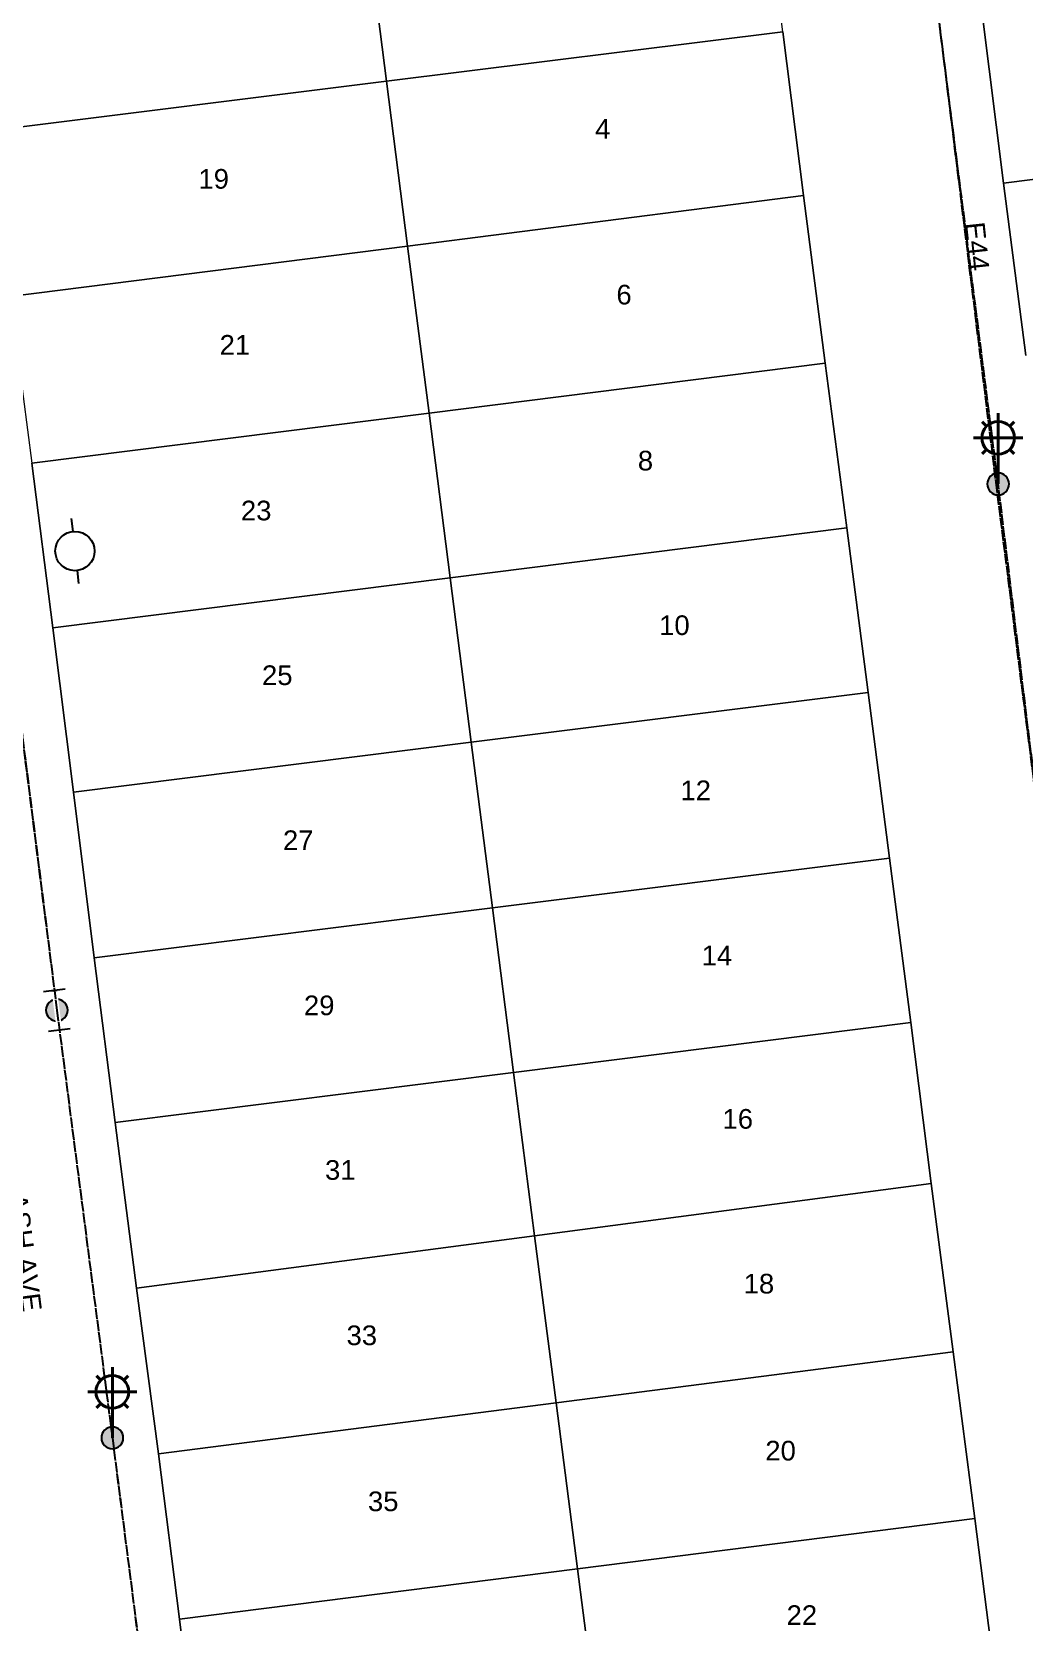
# Model space of a CAD drawing. Header units: metres. Extents: x 298156 to 298818, y 6171580 to 6172425.
# Drawn here: x 298346.6 to 298437.4, y 6171993.9 to 6172139.5 of the extents above; entities that cross this region are included whole.
import ezdxf
from ezdxf.enums import TextEntityAlignment as Align

# ---------------------------------------------------------------- set-up
doc = ezdxf.new("R2010")
doc.units = ezdxf.units.M
doc.linetypes.add('Cable Exist OH', pattern=[1, 1, 0])
doc.layers.get('0').update_dxf_attribs({"color": 6})
doc.layers.add('Cadastre Land Parcels_SP_EXT', color=9, linetype='Continuous', lineweight=5)
doc.layers.add('Cadastre Roads_SP_EXT', color=9, linetype='Continuous', lineweight=5)
for name, color, linetype in [('Equip_SP_HV_EXT', 7, 'Continuous'), ('Equip_SP_SL_EXT', 7, 'Continuous'), ('Mains_HV_EXT', 7, 'Continuous'), ('Mains_LV_EXT', 7, 'Continuous'), ('Mains_SL_EXT', 7, 'Continuous'), ('SupportsOH_SP_TR_HV_LV_SL_EXT', 7, 'Continuous')]:
    doc.layers.add(name, color=color, linetype=linetype)
doc.layers.get('0').off()
doc.styles.add('iecARIAL', font='arial.ttf', dxfattribs={"height": 2})
doc.styles.add('POLE_LABEL', font='arial.ttf')
doc.styles.get("Standard").update_dxf_attribs({"font": 'arial.ttf'})

# ---------------------------------------------------------------- blocks, each defined once
blk = doc.blocks.new('SL_LANTERN_EXT')
at = {"lineweight": 40}
for p, q in [((0, 1.97), (0, 6.47)), ((-1.46, 5.68), (-1.06, 5.28)), ((1.46, 5.68), (1.06, 5.28)), ((-2.25, 4.22), (2.25, 4.22)), ((-1.46, 2.76), (-1.06, 3.16)), ((1.46, 2.76), (1.06, 3.16)), ((0, 0), (0, 2.72))]:
    blk.add_line(p, q, dxfattribs=at)
blk.add_circle((0, 4.22), 1.5, dxfattribs=at)
at = {"style": 'iecARIAL', "flags": 8}
blk.add_attdef('ASSET_NUM', (1.5, 1.5), '', height=2.5, dxfattribs=at)
for tag, p, height, flags in [('OPERATING_VOLTAGE', (0.98, -1.65), 0.2, 9), ('CONSTRUCTED_VOLTAGE', (0.98, -0.65), 0.2, 9), ('CONTROL_TYPE', (0.98, -0.85), 0.2, 9), ('LANTERN_PURPOSE', (0.98, -1.05), 0.2, 9), ('LANTERN_TYPE', (0.98, -1.25), 0.2, 9), ('NO_PHASES', (0.98, -1.45), 0.2, 9), ('LNUMBER', (2.18, -3.25), 2.5, 8), ('ORIENTATION', (0.98, -1.85), 0.2, 9), ('OWNED_BY', (0.98, -2.05), 0.2, 9), ('STATE', (0.98, -2.25), 0.2, 9), ('USAGE', (0.98, -2.45), 0.2, 9), ('CEXIST', (0.98, -2.65), 0.2, 9), ('CNEW', (0.98, -2.85), 0.2, 9), ('CNUMBER', (0.98, -3.05), 0.2, 9), ('CREMOVE', (0.98, -3.25), 0.2, 9), ('CREPLACE', (0.98, -3.45), 0.2, 9), ('LKINGHEIGHT', (0.98, -3.65), 0.2, 9), ('LBRACKET', (0.98, -3.85), 0.2, 9), ('LBRACKETVOCAB', (0.98, -4.05), 0.2, 9), ('LCATEGORY', (0.98, -4.25), 0.2, 9), ('LCHARGE1', (0.98, -4.45), 0.2, 9), ('LCHARGE1PERCENT', (0.98, -4.65), 0.2, 9), ('LCHARGE2', (0.98, -4.85), 0.2, 9), ('LCHARGE2PERCENT', (0.98, -5.05), 0.2, 9), ('LCHARGE3', (0.98, -5.25), 0.2, 9), ('LCHARGE3PERCENT', (0.98, -5.45), 0.2, 9), ('LEXIST', (0.98, -5.65), 0.2, 9), ('LLAMP', (0.98, -5.85), 0.2, 9), ('LLAMPVOCAB', (0.98, -6.05), 0.2, 9), ('LMAST', (0.98, -6.25), 0.2, 9), ('LMASTVOCAB', (0.98, -6.45), 0.2, 9), ('LNEW', (0.98, -6.65), 0.2, 9), ('LANTNUMBER', (0.98, -6.85), 0.2, 9), ('LOUTREACH', (0.98, -7.25), 0.2, 9), ('LOUTREACHVOCAB', (0.98, -7.45), 0.2, 9), ('LRATECODE', (0.98, -7.65), 0.2, 9), ('LREMOVE', (0.98, -7.85), 0.2, 9), ('LREPLACE', (0.98, -8.05), 0.2, 9), ('LTYPE', (0.98, -8.25), 0.2, 9), ('LTYPEVOCAB', (0.98, -8.45), 0.2, 9), ('LEGEND', (0.98, -8.65), 0.2, 9), ('LOCATION', (0.98, -8.85), 0.2, 9), ('STREETNAME', (0.98, -9.25), 0.2, 9), ('SUBURB', (0.98, -9.45), 0.2, 1), ('NOTES', (0.98, -9.05), 0.2, 9)]:
    blk.add_attdef(tag, p, '', height=height, dxfattribs=dict(flags=flags))
blk = doc.blocks.new('POLE_EXT')
blk.add_hatch(color=256).paths.add_polyline_path([(-1, 0, 1), (1, 0, 1)])
blk.add_lwpolyline([(-1, 0, 1), (1, 0, 1)], format="xyb", close=True)
for tag, height, flags, p in [('pNumber', 2.5, 8, (-17.84, 2.07)), ('OWNED_BY', 0.2, 9, (1.35, -0.4)), ('SPECIAL_USE', 0.2, 9, (1.35, -0.8)), ('STATE', 0.2, 9, (1.35, -1)), ('cLV', 0.2, 9, (1.35, -1.4)), ('PARENT', 0.2, 9, (1.35, -0.6)), ('USAGE', 0.2, 9, (1.35, -1.2)), ('hDepth', 0.2, 9, (1.35, -1.6)), ('hDia', 0.2, 9, (1.35, -1.8)), ('cHV', 0.2, 9, (1.35, -2)), ('LBRACKET', 0.2, 9, (1.35, -2.2)), ('LExisting', 0.2, 9, (1.35, -2.4)), ('LANTNUMBER', 0.2, 9, (1.35, -2.6)), ('LOther', 0.2, 9, (1.35, -2.8)), ('LRemove', 0.2, 9, (1.35, -3)), ('cLinedev', 0.2, 9, (1.35, -3.4)), ('pExisting', 0.2, 9, (1.35, -3.8)), ('pFooting', 0.2, 9, (1.35, -4.4)), ('LEGEND', 0.2, 9, (1.35, -3.2)), ('LOCATION', 0.2, 9, (1.35, -3.6)), ('PFNUMBER', 0.2, 9, (1.35, -4)), ('NEWPFNUMBER', 0.2, 9, (1.35, -4.2)), ('pNew', 0.2, 9, (1.35, -4.6)), ('pRelocate', 0.2, 9, (1.35, -5)), ('pRemove', 0.2, 9, (1.35, -5.2)), ('pReplace', 0.2, 9, (1.35, -5.4)), ('pStay', 0.2, 9, (1.35, -5.6)), ('pType', 0.2, 9, (1.35, -5.8)), ('cspan', 0.2, 9, (1.35, -6)), ('STREETNAME', 0.2, 9, (1.35, -6.2)), ('SUBURB', 0.2, 9, (1.35, -6.4)), ('OPERATED_BY', 0.2, 9, (1.36, -7.01)), ('NOTES', 0.2, 9, (1.35, -6.6)), ('MAINTAINED_BY', 0.2, 9, (1.36, -6.81))]:
    blk.add_attdef(tag, text='', height=height, dxfattribs=dict(flags=flags)).set_placement(p, align=Align.MIDDLE_LEFT)
at = {"style": 'POLE_LABEL'}
for tag, height, flags, p in [('ASSET_NUM', 2.5, 8, (2, 2)), ('STRUCTURE_PLANT_NUMBER', 0.2, 9, (1.35, 0.03)), ('STREET_CODE', 0.2, 9, (1.35, -0.2))]:
    blk.add_attdef(tag, text='', height=height, dxfattribs=dict(at, flags=flags)).set_placement(p, align=Align.MIDDLE_LEFT)
at = {"flags": 1}
blk.add_attdef('Z', (1.35, -7.33), '', height=0.2, dxfattribs=at)
blk = doc.blocks.new('HV_ABS_OPEN_EXT')
for p, q in [((-3, 6.87), (-1.8, 6.87)), ((1.8, 6.87), (3, 6.87))]:
    blk.add_line(p, q)
blk.add_circle((0, 6.87), 1.8)
for tag, height, flags, p in [('ASSET_NUM', 2.5, 8, (2, 2)), ('STREET_CODE', 0.2, 9, (1.5, 0)), ('ACTUAL_STATUS', 0.2, 9, (1.5, -0.2)), ('CONSTRUCTED_VOLTAGE', 0.2, 9, (1.5, -0.4)), ('OPERATING_VOLTAGE', 0.2, 9, (1.5, -0.8)), ('ORIENTATION', 0.2, 9, (1.5, -1)), ('OWNED_BY', 0.2, 9, (1.5, -1.2)), ('STATE', 0.2, 9, (1.5, -1.4)), ('NO_PHASES', 0.2, 9, (1.5, -0.6)), ('SWITCH_TYPE', 0.2, 9, (1.5, -1.6)), ('STREETNAME', 0.2, 9, (1.5, -2.4)), ('SUBURB', 0.2, 9, (1.5, -2.6)), ('USAGE', 0.2, 9, (1.5, -1.8)), ('LEGEND', 0.2, 9, (1.5, -2)), ('LOCATION', 0.2, 9, (1.5, -2.2)), ('NOTES', 0.2, 9, (1.5, -2.8)), ('MAINTAINED_BY', 0.2, 9, (1.5, -3)), ('OPERATED_BY', 0.2, 9, (1.5, -3.2)), ('Z', 0.2, 1, (1.5, -3.6)), ('LABEL_ALIGNMENT', 0.2, 9, (1.5, -3.4))]:
    blk.add_attdef(tag, text='', height=height, dxfattribs=dict(flags=flags)).set_placement(p, align=Align.MIDDLE_LEFT)
blk = doc.blocks.new('End Shackle_EXT')
at = {"flags": 9}
for tag, p in [('STATE', (0, -1.2)), ('USAGE', (0, -1.4)), ('NOTES', (0, -1.6))]:
    blk.add_attdef(tag, text='', height=0.2, dxfattribs=at).set_placement(p, align=Align.MIDDLE_LEFT)
blk.add_wipeout([(0, 0.25), (1.81, 0.25), (1.82, -0.25), (0, -0.25)])
blk.add_line((1.81, -1), (1.81, 1))
at = {"flags": 1}
blk.add_attdef('Z', (0, 0), '', height=0.2, dxfattribs=at)
at = {"flags": 9}
for tag, p in [('CONNECTOR_TYPE', (0, 0)), ('CONSTRUCTED_VOLTAGE', (0, -0.2)), ('OPERATING_VOLTAGE', (0, -0.6)), ('ORIENTATION', (0, -0.8)), ('OWNED_BY', (0, -1)), ('NO_PHASES', (0, -0.4))]:
    blk.add_attdef(tag, text='', height=0.2, dxfattribs=at).set_placement(p, align=Align.MIDDLE_LEFT)

msp = doc.modelspace()

# ---------------------------------------------------------------- linework, layer by layer
at = {"layer": 'Cadastre Land Parcels_SP_EXT', "linetype": 'Continuous'}
for p, q in [((298415.35, 6172139.52), (298413.44, 6172154.68)), ((298379.06, 6172134.99), (298377.13, 6172149.97)), ((298377.13, 6172149.97), (298379.06, 6172134.99)), ((298433.55, 6172141.43), (298435.55, 6172125.65)), ((298415.35, 6172139.52), (298379.06, 6172134.99)), ((298379.06, 6172134.99), (298415.35, 6172139.52)), ((298417.25, 6172124.52), (298415.35, 6172139.52)), ((298379.06, 6172134.99), (298342.7, 6172130.45)), ((298342.7, 6172130.45), (298379.06, 6172134.99)), ((298380.99, 6172119.91), (298379.06, 6172134.99)), ((298379.06, 6172134.99), (298379.06, 6172134.99)), ((298379.06, 6172134.99), (298380.99, 6172119.91)), ((298379.06, 6172134.99), (298379.06, 6172134.99)), ((298435.55, 6172125.65), (298470.83, 6172130.23)), ((298470.83, 6172130.23), (298435.55, 6172125.65)), ((298435.55, 6172125.65), (298437.58, 6172109.9)), ((298380.99, 6172119.91), (298417.25, 6172124.52)), ((298417.25, 6172124.52), (298380.99, 6172119.91)), ((298417.25, 6172124.52), (298417.25, 6172124.52)), ((298419.23, 6172109.18), (298417.25, 6172124.52)), ((298380.99, 6172119.91), (298344.61, 6172115.28)), ((298344.61, 6172115.28), (298380.99, 6172119.91)), ((298382.96, 6172104.62), (298380.99, 6172119.91)), ((298380.99, 6172119.91), (298380.99, 6172119.91)), ((298380.99, 6172119.91), (298382.96, 6172104.62)), ((298344.61, 6172115.28), (298346.59, 6172100.04)), ((298419.23, 6172109.18), (298382.96, 6172104.62)), ((298382.96, 6172104.62), (298419.23, 6172109.18)), ((298421.21, 6172094.11), (298419.23, 6172109.18)), ((298419.23, 6172109.18), (298419.23, 6172109.18)), ((298346.59, 6172100.04), (298382.96, 6172104.62)), ((298382.96, 6172104.62), (298346.59, 6172100.04)), ((298382.96, 6172104.62), (298382.96, 6172104.62)), ((298384.89, 6172089.54), (298382.96, 6172104.62)), ((298382.96, 6172104.62), (298384.89, 6172089.54)), ((298346.59, 6172100.04), (298348.5, 6172084.96)), ((298384.89, 6172089.54), (298421.21, 6172094.11)), ((298421.21, 6172094.11), (298384.89, 6172089.54)), ((298423.15, 6172079.03), (298421.21, 6172094.11)), ((298348.5, 6172084.96), (298384.89, 6172089.54)), ((298384.89, 6172089.54), (298348.5, 6172084.96)), ((298384.89, 6172089.54), (298384.89, 6172089.54)), ((298386.82, 6172074.47), (298384.89, 6172089.54)), ((298384.89, 6172089.54), (298384.89, 6172089.54)), ((298384.89, 6172089.54), (298384.89, 6172089.54)), ((298384.89, 6172089.54), (298386.82, 6172074.47)), ((298348.5, 6172084.96), (298350.41, 6172069.89)), ((298423.15, 6172079.03), (298386.82, 6172074.47)), ((298386.82, 6172074.47), (298423.15, 6172079.03)), ((298425.12, 6172063.87), (298423.15, 6172079.03)), ((298386.82, 6172074.47), (298350.41, 6172069.89)), ((298350.41, 6172069.89), (298386.82, 6172074.47)), ((298388.77, 6172059.3), (298386.82, 6172074.47)), ((298386.82, 6172074.47), (298388.77, 6172059.3)), ((298386.82, 6172074.47), (298386.82, 6172074.47)), ((298350.41, 6172069.89), (298352.31, 6172054.72)), ((298388.77, 6172059.3), (298425.12, 6172063.87)), ((298425.12, 6172063.87), (298388.77, 6172059.3)), ((298427.05, 6172048.8), (298425.12, 6172063.87)), ((298388.77, 6172059.3), (298352.31, 6172054.72)), ((298352.31, 6172054.72), (298388.77, 6172059.3)), ((298390.7, 6172044.23), (298388.77, 6172059.3)), ((298388.77, 6172059.3), (298388.77, 6172059.3)), ((298388.77, 6172059.3), (298388.77, 6172059.3)), ((298388.77, 6172059.3), (298388.77, 6172059.3)), ((298388.77, 6172059.3), (298390.7, 6172044.23)), ((298352.31, 6172054.72), (298354.21, 6172039.65)), ((298427.05, 6172048.8), (298390.7, 6172044.23)), ((298390.7, 6172044.23), (298427.05, 6172048.8)), ((298428.92, 6172034.06), (298427.05, 6172048.8)), ((298427.05, 6172048.8), (298427.05, 6172048.8)), ((298354.21, 6172039.65), (298390.7, 6172044.23)), ((298390.7, 6172044.23), (298354.21, 6172039.65)), ((298390.7, 6172044.23), (298392.62, 6172029.28)), ((298392.62, 6172029.28), (298390.7, 6172044.23)), ((298354.21, 6172039.65), (298356.18, 6172024.48)), ((298428.92, 6172034.06), (298392.62, 6172029.28)), ((298392.62, 6172029.28), (298428.92, 6172034.06)), ((298430.93, 6172018.66), (298428.92, 6172034.06)), ((298428.92, 6172034.06), (298428.92, 6172034.06)), ((298392.62, 6172029.28), (298356.18, 6172024.48)), ((298356.18, 6172024.48), (298392.62, 6172029.28)), ((298392.62, 6172029.28), (298394.59, 6172013.99)), ((298394.59, 6172013.99), (298392.62, 6172029.28)), ((298392.62, 6172029.28), (298392.62, 6172029.28)), ((298356.18, 6172024.48), (298358.19, 6172009.32)), ((298394.59, 6172013.99), (298430.93, 6172018.66)), ((298430.93, 6172018.66), (298394.59, 6172013.99)), ((298432.92, 6172003.41), (298430.93, 6172018.66)), ((298358.19, 6172009.32), (298394.59, 6172013.99)), ((298394.59, 6172013.99), (298358.19, 6172009.32)), ((298394.59, 6172013.99), (298394.59, 6172013.99)), ((298394.59, 6172013.99), (298394.59, 6172013.99)), ((298394.59, 6172013.99), (298396.54, 6171998.79)), ((298396.54, 6171998.79), (298394.59, 6172013.99)), ((298394.59, 6172013.99), (298394.59, 6172013.99)), ((298358.19, 6172009.32), (298360.11, 6171994.17)), ((298432.92, 6172003.41), (298396.54, 6171998.79)), ((298396.54, 6171998.79), (298432.92, 6172003.41)), ((298434.84, 6171988.53), (298432.92, 6172003.41)), ((298360.11, 6171994.17), (298396.54, 6171998.79)), ((298396.54, 6171998.79), (298360.11, 6171994.17)), ((298396.54, 6171998.79), (298398.45, 6171983.87)), ((298396.54, 6171998.79), (298396.54, 6171998.79)), ((298398.45, 6171983.87), (298396.54, 6171998.79)), ((298360.11, 6171994.17), (298362, 6171979.21))]:
    msp.add_line(p, q, dxfattribs=at)
at = {"layer": 'Cadastre Roads_SP_EXT', "linetype": 'Continuous'}
for p, q in [((298435.55, 6172125.65), (298433.55, 6172141.43)), ((298415.35, 6172139.52), (298417.25, 6172124.52)), ((298437.58, 6172109.9), (298435.55, 6172125.65)), ((298417.25, 6172124.52), (298419.23, 6172109.18)), ((298419.23, 6172109.18), (298421.21, 6172094.11)), ((298348.5, 6172084.96), (298346.59, 6172100.04)), ((298421.21, 6172094.11), (298423.15, 6172079.03)), ((298350.41, 6172069.89), (298348.5, 6172084.96)), ((298423.15, 6172079.03), (298425.12, 6172063.87)), ((298352.31, 6172054.72), (298350.41, 6172069.89)), ((298425.12, 6172063.87), (298427.05, 6172048.8)), ((298354.21, 6172039.65), (298352.31, 6172054.72)), ((298427.05, 6172048.8), (298428.92, 6172034.06)), ((298356.18, 6172024.48), (298354.21, 6172039.65)), ((298428.92, 6172034.06), (298430.93, 6172018.66)), ((298358.19, 6172009.32), (298356.18, 6172024.48)), ((298430.93, 6172018.66), (298432.92, 6172003.41)), ((298360.11, 6171994.17), (298358.19, 6172009.32)), ((298432.92, 6172003.41), (298434.84, 6171988.53)), ((298362, 6171979.21), (298360.11, 6171994.17))]:
    msp.add_line(p, q, dxfattribs=at)
at = {"layer": 'Mains_HV_EXT', "linetype": 'Cable Exist OH'}
msp.add_line((298353.96, 6172010.78), (298359.07, 6171970.9), dxfattribs=at)
at = {"layer": 'Mains_LV_EXT', "linetype": 'Cable Exist OH'}
for p, q in [((298429.16, 6172144.38), (298434.84, 6172098.28)), ((298434.84, 6172098.28), (298440.46, 6172053.97)), ((298353.96, 6172010.78), (298359.07, 6171971))]:
    msp.add_line(p, q, dxfattribs=at)
at = {"layer": 'Mains_SL_EXT', "linetype": 'Cable Exist OH'}
for p, q in [((298435.06, 6172098.12), (298429.16, 6172144.38)), ((298440.46, 6172053.97), (298435.06, 6172098.12)), ((298353.96, 6172010.78), (298359.07, 6171970.9))]:
    msp.add_line(p, q, dxfattribs=at)

# ---------------------------------------------------------------- block references
at = {"layer": 'Equip_SP_HV_EXT', "rotation": 276.4546832255392}
msp.add_blockref('HV_ABS_OPEN_EXT', (298343.71, 6172091.21), dxfattribs=at)
at = {"layer": 'Equip_SP_SL_EXT'}
for p in [(298435.06, 6172098.12), (298353.96, 6172010.78)]:
    msp.add_blockref('SL_LANTERN_EXT', p, dxfattribs=at)
at = {"layer": 'SupportsOH_SP_TR_HV_LV_SL_EXT'}
for p in [(298435.06, 6172098.12), (298348.88, 6172049.94), (298353.96, 6172010.78)]:
    msp.add_blockref('POLE_EXT', p, dxfattribs=at)

# ---------------------------------------------------------------- texts
at = {"layer": 'Cadastre Land Parcels_SP_EXT'}
for s, p in [('4', (298398.16, 6172129.74)), ('19', (298361.84, 6172125.16)), ('6', (298400.11, 6172114.56)), ('21', (298363.78, 6172109.96)), ('8', (298402.07, 6172099.36)), ('23', (298365.73, 6172094.79)), ('10', (298404.02, 6172084.29)), ('25', (298367.66, 6172079.71)), ('12', (298405.97, 6172069.17)), ('27', (298369.58, 6172064.6)), ('14', (298407.91, 6172054.05)), ('29', (298371.5, 6172049.48)), ('16', (298409.82, 6172039.09)), ('31', (298373.43, 6172034.41)), ('18', (298411.76, 6172024)), ('33', (298375.4, 6172019.27)), ('20', (298413.74, 6172008.71)), ('35', (298377.36, 6172004.07)), ('22', (298415.69, 6171993.65))]:
    msp.add_text(s, height=1.8, dxfattribs=at).set_placement(p)
at = {"layer": 'Cadastre Roads_SP_EXT'}
msp.add_text('ASH AVE', height=1.8, rotation=277.3173, dxfattribs=at).set_placement((298344.35, 6172033.06))
at = {"layer": 'Mains_LV_EXT'}
msp.add_text('E44', height=1.8, rotation=276.0982, dxfattribs=at).set_placement((298432.01, 6172122.01))

# ---------------------------------------------------------------- next in the draw order: block references
at = {"layer": 'Mains_LV_EXT', "rotation": 97.18187853543218}
msp.add_blockref('End Shackle_EXT', (298348.88, 6172049.94), dxfattribs=at)

# ---------------------------------------------------------------- next in the draw order: block references
at = {"layer": 'Mains_LV_EXT', "rotation": 277.3771062104398}
msp.add_blockref('End Shackle_EXT', (298348.88, 6172049.94), dxfattribs=at)

# ---------------------------------------------------------------- next in the draw order: linework, layer by layer
at = {"layer": 'Mains_HV_EXT', "linetype": 'Cable Exist OH'}
for p, q in [((298343.64, 6172091.26), (298348.88, 6172049.94)), ((298348.88, 6172049.94), (298353.96, 6172010.78))]:
    msp.add_line(p, q, dxfattribs=at)
at = {"layer": 'Mains_LV_EXT', "linetype": 'Cable Exist OH'}
for p, q in [((298343.67, 6172091.28), (298348.88, 6172049.94)), ((298348.88, 6172049.94), (298353.96, 6172010.78))]:
    msp.add_line(p, q, dxfattribs=at)
at = {"layer": 'Mains_SL_EXT', "linetype": 'Cable Exist OH'}
for p, q in [((298343.67, 6172091.28), (298348.88, 6172049.94)), ((298348.88, 6172049.94), (298353.96, 6172010.78))]:
    msp.add_line(p, q, dxfattribs=at)

doc.saveas('drawing.dxf')
